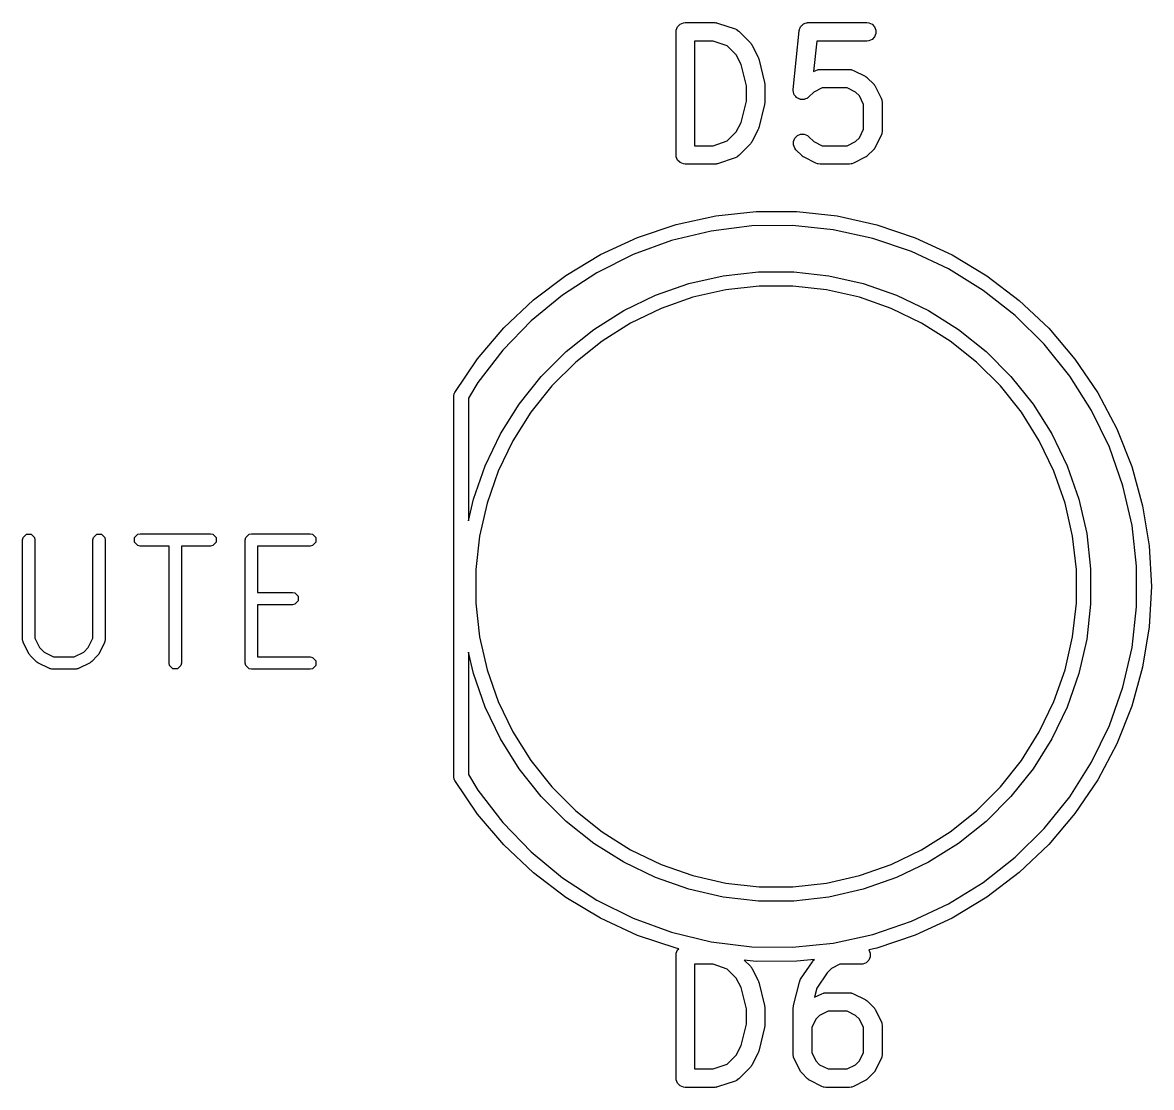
# Model space of a CAD drawing. Header units: millimetres. Extents: x 4 to 152, y 19 to 149.
# Drawn here: x 109.65 to 118.82, y 140.68 to 149.33 of the extents above; entities that cross this region are included whole.
import ezdxf

# ---------------------------------------------------------------- set-up
doc = ezdxf.new("R2010")
doc.units = ezdxf.units.MM
doc.layers.add('F.Silkscreen', color=41, linetype='CONTINUOUS', true_color=0xf2eda1)

msp = doc.modelspace()

# ---------------------------------------------------------------- linework, layer by layer
at = {"layer": 'F.Silkscreen', "linetype": 'CONTINUOUS'}
for p, q in [((114.956905, 149.255181), (114.958346, 149.269813)), ((114.956905, 148.255181), (114.956905, 149.255181)), ((114.958346, 149.269813), (114.969545, 149.296849)), ((114.969545, 149.296849), (114.990237, 149.317541)), ((114.990237, 149.317541), (115.017273, 149.32874)), ((115.017273, 149.32874), (115.031905, 149.330181)), ((115.031905, 149.330181), (115.27, 149.330181)), ((115.27, 149.330181), (115.277405, 149.329452)), ((115.277405, 149.329452), (115.27938, 149.329592)), ((115.27938, 149.329592), (115.281977, 149.329002)), ((115.281977, 149.329002), (115.284632, 149.32874)), ((115.284632, 149.32874), (115.286463, 149.327982)), ((115.286463, 149.327982), (115.293717, 149.326332)), ((115.293717, 149.326332), (115.436574, 149.278713)), ((115.436574, 149.278713), (115.449999, 149.272719)), ((115.449999, 149.272719), (115.452034, 149.270954)), ((115.452034, 149.270954), (115.454525, 149.269922)), ((115.454525, 149.269922), (115.46589, 149.260595)), ((115.46589, 149.260595), (115.561128, 149.165357)), ((115.909658, 148.786454), (115.957277, 149.262644)), ((115.957277, 149.262644), (115.958346, 149.267977)), ((115.958346, 149.269813), (115.959059, 149.271536)), ((115.958346, 149.267977), (115.958346, 149.269813)), ((115.959059, 149.271536), (115.960167, 149.27706)), ((115.960167, 149.27706), (115.965349, 149.28672)), ((115.965349, 149.28672), (115.969545, 149.296849)), ((115.969545, 149.296849), (115.972216, 149.299521)), ((115.972216, 149.299521), (115.974001, 149.302847)), ((115.974001, 149.302847), (115.982483, 149.309788)), ((115.982483, 149.309788), (115.990237, 149.317541)), ((115.990237, 149.317541), (115.993725, 149.318987)), ((115.993725, 149.318987), (115.996649, 149.321378)), ((115.996649, 149.321378), (116.007146, 149.324546)), ((116.007146, 149.324546), (116.017273, 149.32874)), ((116.017273, 149.32874), (116.022878, 149.329293)), ((116.022878, 149.329293), (116.024665, 149.329831)), ((116.024665, 149.329831), (116.026493, 149.329649)), ((116.026493, 149.329649), (116.031905, 149.330181)), ((116.031905, 149.330181), (116.508095, 149.330181)), ((116.508095, 149.330181), (116.522727, 149.32874)), ((116.522727, 149.32874), (116.549763, 149.317541)), ((116.549763, 149.317541), (116.570455, 149.296849)), ((116.570455, 149.296849), (116.581654, 149.269813)), ((116.581654, 149.269813), (116.581654, 149.240549)), ((115.25783, 149.180181), (115.106905, 149.180181)), ((115.106905, 149.180181), (115.106905, 148.330181)), ((115.372343, 149.14201), (115.25783, 149.180181)), ((115.561128, 149.165357), (115.565848, 149.159607)), ((115.565848, 149.159607), (115.567345, 149.158308)), ((115.567345, 149.158308), (115.568764, 149.156054)), ((116.099779, 149.180181), (116.07496, 148.931991)), ((116.508095, 149.180181), (116.099779, 149.180181)), ((116.522727, 149.181622), (116.508095, 149.180181)), ((116.549763, 149.192821), (116.522727, 149.181622)), ((116.570455, 149.213513), (116.549763, 149.192821)), ((116.581654, 149.240549), (116.570455, 149.213513)), ((115.446456, 149.067897), (115.372343, 149.14201)), ((115.484949, 148.99091), (115.446456, 149.067897)), ((115.568764, 149.156054), (115.570456, 149.153992)), ((115.570456, 149.153992), (115.571214, 149.15216)), ((115.571214, 149.15216), (115.575177, 149.145865)), ((115.575177, 149.145865), (115.622796, 149.050627)), ((115.528333, 148.817376), (115.484949, 148.99091)), ((115.622796, 149.050627), (115.623205, 149.049558)), ((115.623205, 149.049558), (115.623528, 149.049122)), ((115.623528, 149.049122), (115.62572, 149.042986)), ((115.62572, 149.042986), (115.628051, 149.036896)), ((115.628051, 149.036896), (115.628089, 149.036356)), ((115.628089, 149.036356), (115.628475, 149.035276)), ((115.628475, 149.035276), (115.676094, 148.8448)), ((116.07496, 148.931991), (116.093602, 148.941311)), ((116.093602, 148.941311), (116.107333, 148.946566)), ((116.107333, 148.946566), (116.110022, 148.946758)), ((116.110022, 148.946758), (116.112511, 148.947788)), ((116.112511, 148.947788), (116.127143, 148.949229)), ((116.127143, 148.949229), (116.365238, 148.949229)), ((116.365238, 148.949229), (116.37987, 148.947788)), ((116.37987, 148.947788), (116.382359, 148.946757)), ((116.382359, 148.946757), (116.385047, 148.946566)), ((116.385047, 148.946566), (116.398779, 148.941311)), ((116.398779, 148.941311), (116.494017, 148.893692)), ((116.494017, 148.893692), (116.500316, 148.889728)), ((116.500316, 148.889728), (116.502144, 148.88897)), ((116.502144, 148.88897), (116.5042, 148.887282)), ((116.5042, 148.887282), (116.50646, 148.88586)), ((116.50646, 148.88586), (116.507759, 148.884362)), ((116.507759, 148.884362), (116.513509, 148.879643)), ((115.528333, 148.692987), (115.528333, 148.817376)), ((115.676094, 148.8448), (115.676469, 148.842264)), ((115.676469, 148.842264), (115.676892, 148.841242)), ((115.676892, 148.841242), (115.677434, 148.83573)), ((115.677434, 148.83573), (115.678244, 148.830256)), ((115.678244, 148.830256), (115.678081, 148.829164)), ((115.678081, 148.829164), (115.678333, 148.82661)), ((115.678333, 148.82661), (115.678333, 148.683753)), ((116.144848, 148.799229), (116.076332, 148.764971)), ((116.347533, 148.799229), (116.144848, 148.799229)), ((116.416049, 148.764971), (116.347533, 148.799229)), ((116.513509, 148.879643), (116.561128, 148.832024)), ((116.561128, 148.832024), (116.565846, 148.826275)), ((116.565846, 148.826275), (116.567345, 148.824975)), ((116.567345, 148.824975), (116.568766, 148.822716)), ((116.568766, 148.822716), (116.570455, 148.820659)), ((116.570455, 148.820659), (116.571212, 148.818832)), ((116.571212, 148.818832), (116.575177, 148.812532)), ((116.575177, 148.812532), (116.622796, 148.717294)), ((115.909636, 148.771751), (115.909658, 148.786454)), ((115.910727, 148.768136), (115.909636, 148.771751)), ((115.910727, 148.76436), (115.910727, 148.768136)), ((115.914921, 148.754235), (115.910727, 148.76436)), ((115.918089, 148.743735), (115.914921, 148.754235)), ((115.92048, 148.740812), (115.918089, 148.743735)), ((115.921926, 148.737323), (115.92048, 148.740812)), ((115.929679, 148.72957), (115.921926, 148.737323)), ((115.93662, 148.721087), (115.929679, 148.72957)), ((115.939946, 148.719303), (115.93662, 148.721087)), ((115.942618, 148.716631), (115.939946, 148.719303)), ((115.952745, 148.712436), (115.942618, 148.716631)), ((115.962407, 148.707253), (115.952745, 148.712436)), ((115.966166, 148.706878), (115.962407, 148.707253)), ((115.969655, 148.705432), (115.966166, 148.706878)), ((115.980616, 148.705432), (115.969655, 148.705432)), ((115.991526, 148.704341), (115.980616, 148.705432)), ((115.995142, 148.705432), (115.991526, 148.704341)), ((115.998917, 148.705432), (115.995142, 148.705432)), ((116.009042, 148.709627), (115.998917, 148.705432)), ((116.019542, 148.712794), (116.009042, 148.709627)), ((116.022465, 148.715186), (116.019542, 148.712794)), ((116.025954, 148.716631), (116.022465, 148.715186)), ((116.037319, 148.725958), (116.025954, 148.716631)), ((116.076332, 148.764971), (116.037319, 148.725958)), ((116.446456, 148.734564), (116.416049, 148.764971)), ((116.480714, 148.666048), (116.446456, 148.734564)), ((116.622796, 148.717294), (116.628051, 148.703563)), ((116.628051, 148.703563), (116.628242, 148.700874)), ((116.628242, 148.700874), (116.629273, 148.698385)), ((115.484949, 148.519453), (115.528333, 148.692987)), ((115.676094, 148.665563), (115.628475, 148.475087)), ((115.676469, 148.6681), (115.676094, 148.665563)), ((115.676892, 148.669121), (115.676469, 148.6681)), ((115.677434, 148.674634), (115.676892, 148.669121)), ((115.678244, 148.680107), (115.677434, 148.674634)), ((115.678333, 148.683753), (115.678081, 148.6812)), ((115.678081, 148.6812), (115.678244, 148.680107)), ((116.480714, 148.463363), (116.480714, 148.666048)), ((116.629273, 148.698385), (116.630714, 148.683753)), ((116.630714, 148.683753), (116.630714, 148.445658)), ((115.446455, 148.442466), (115.484949, 148.519453)), ((115.372343, 148.368353), (115.446455, 148.442466)), ((115.622796, 148.459736), (115.575177, 148.364498)), ((115.623205, 148.460806), (115.622796, 148.459736)), ((115.623528, 148.461241), (115.623205, 148.460806)), ((115.62572, 148.467378), (115.623528, 148.461241)), ((115.628051, 148.473467), (115.62572, 148.467378)), ((115.628089, 148.474008), (115.628051, 148.473467)), ((115.628475, 148.475087), (115.628089, 148.474008)), ((115.942619, 148.412781), (115.969655, 148.423979)), ((115.969655, 148.423979), (115.998918, 148.423979)), ((115.998918, 148.423979), (116.025954, 148.41278)), ((116.446455, 148.394847), (116.480714, 148.463363)), ((116.628051, 148.425848), (116.622796, 148.412117)), ((116.628242, 148.428538), (116.628051, 148.425848)), ((116.629273, 148.431026), (116.628242, 148.428538)), ((116.630714, 148.445658), (116.629273, 148.431026)), ((115.25783, 148.330181), (115.372343, 148.368353)), ((115.561129, 148.345007), (115.46589, 148.249767)), ((115.565846, 148.350756), (115.561129, 148.345007)), ((115.567345, 148.352055), (115.565846, 148.350756)), ((115.568766, 148.354314), (115.567345, 148.352055)), ((115.570456, 148.356372), (115.568766, 148.354314)), ((115.571213, 148.358202), (115.570456, 148.356372)), ((115.575177, 148.364498), (115.571213, 148.358202)), ((115.910727, 148.365052), (115.921926, 148.392088)), ((115.910727, 148.335789), (115.910727, 148.365052)), ((115.921925, 148.308753), (115.910727, 148.335789)), ((115.921926, 148.392088), (115.942619, 148.412781)), ((116.025954, 148.41278), (116.03732, 148.403452)), ((116.03732, 148.403452), (116.076332, 148.364439)), ((116.076332, 148.364439), (116.144848, 148.330181)), ((116.347533, 148.330181), (116.416048, 148.364439)), ((116.416048, 148.364439), (116.446455, 148.394847)), ((116.622796, 148.412117), (116.575177, 148.316879)), ((114.958346, 148.240549), (114.956905, 148.255181)), ((114.969545, 148.213513), (114.958346, 148.240549)), ((115.106905, 148.330181), (115.25783, 148.330181)), ((115.454525, 148.24044), (115.452034, 148.239409)), ((115.46589, 148.249767), (115.454525, 148.24044)), ((115.931252, 148.297388), (115.921925, 148.308753)), ((115.978871, 148.249768), (115.931252, 148.297388)), ((115.98462, 148.24505), (115.978871, 148.249768)), ((115.985921, 148.24355), (115.98462, 148.24505)), ((115.98818, 148.242128), (115.985921, 148.24355)), ((115.990237, 148.24044), (115.98818, 148.242128)), ((115.992064, 148.239683), (115.990237, 148.24044)), ((116.144848, 148.330181), (116.347533, 148.330181)), ((116.502144, 148.24044), (116.500316, 148.239683)), ((116.5042, 148.242128), (116.502144, 148.24044)), ((116.50646, 148.24355), (116.5042, 148.242128)), ((116.50776, 148.24505), (116.50646, 148.24355)), ((116.51351, 148.249768), (116.50776, 148.24505)), ((116.561128, 148.297387), (116.51351, 148.249768)), ((116.565846, 148.303137), (116.561128, 148.297387)), ((116.567345, 148.304436), (116.565846, 148.303137)), ((116.568766, 148.306695), (116.567345, 148.304436)), ((116.570456, 148.308753), (116.568766, 148.306695)), ((116.571213, 148.310583), (116.570456, 148.308753)), ((116.575177, 148.316879), (116.571213, 148.310583)), ((114.990237, 148.192821), (114.969545, 148.213513)), ((115.017273, 148.181622), (114.990237, 148.192821)), ((115.031905, 148.180181), (115.017273, 148.181622)), ((115.27, 148.180181), (115.031905, 148.180181)), ((115.277405, 148.180911), (115.27, 148.180181)), ((115.27938, 148.18077), (115.277405, 148.180911)), ((115.281977, 148.181361), (115.27938, 148.18077)), ((115.284632, 148.181622), (115.281977, 148.181361)), ((115.286463, 148.182381), (115.284632, 148.181622)), ((115.293717, 148.18403), (115.286463, 148.182381)), ((115.436574, 148.231649), (115.293717, 148.18403)), ((115.449999, 148.237643), (115.436574, 148.231649)), ((115.452034, 148.239409), (115.449999, 148.237643)), ((115.998364, 148.235718), (115.992064, 148.239683)), ((116.093602, 148.188099), (115.998364, 148.235718)), ((116.107333, 148.182844), (116.093602, 148.188099)), ((116.110022, 148.182653), (116.107333, 148.182844)), ((116.112511, 148.181622), (116.110022, 148.182653)), ((116.127143, 148.180181), (116.112511, 148.181622)), ((116.365238, 148.180181), (116.127143, 148.180181)), ((116.37987, 148.181622), (116.365238, 148.180181)), ((116.382359, 148.182654), (116.37987, 148.181622)), ((116.385047, 148.182844), (116.382359, 148.182654)), ((116.398779, 148.188099), (116.385047, 148.182844)), ((116.494017, 148.235718), (116.398779, 148.188099)), ((116.500316, 148.239683), (116.494017, 148.235718)), ((115.279169, 147.760247), (115.607347, 147.79566)), ((115.607347, 147.79566), (115.93743, 147.795401)), ((115.93743, 147.795401), (116.265551, 147.759473)), ((114.643837, 147.584477), (114.956741, 147.689577)), ((114.956741, 147.689577), (115.279169, 147.760247)), ((116.265551, 147.759473), (116.587869, 147.688297)), ((115.243284, 147.636962), (114.921154, 147.55917)), ((115.57213, 147.677939), (115.243284, 147.636962)), ((115.9035, 147.681579), (115.57213, 147.677939)), ((116.233167, 147.647836), (115.9035, 147.681579)), ((116.556928, 147.57714), (116.233167, 147.647836)), ((116.587869, 147.688297), (116.900607, 147.582707)), ((114.344124, 147.446178), (114.643837, 147.584477)), ((114.921154, 147.55917), (114.609849, 147.445557)), ((116.870654, 147.470393), (116.556928, 147.57714)), ((116.900607, 147.582707), (117.200103, 147.443939)), ((114.061111, 147.276301), (114.344124, 147.446178)), ((114.609849, 147.445557), (114.313338, 147.29757)), ((117.170345, 147.328956), (116.870654, 147.470393)), ((117.200103, 147.443939), (117.482849, 147.273618)), ((117.452179, 147.154632), (117.170345, 147.328956)), ((113.798113, 147.076835), (114.061111, 147.276301)), ((114.313338, 147.29757), (114.035402, 147.117097)), ((115.061301, 147.209948), (115.341184, 147.27383)), ((115.341184, 147.27383), (115.62646, 147.305973)), ((115.62646, 147.305973), (115.91354, 147.305973)), ((115.91354, 147.305973), (116.198816, 147.27383)), ((116.198816, 147.27383), (116.478699, 147.209948)), ((117.482849, 147.273618), (117.745534, 147.07374)), ((114.79033, 147.115132), (115.061301, 147.209948)), ((115.360641, 147.159316), (115.093457, 147.098333)), ((115.632973, 147.19), (115.360641, 147.159316)), ((115.907027, 147.19), (115.632973, 147.19)), ((116.179359, 147.159316), (115.907027, 147.19)), ((116.446543, 147.098333), (116.179359, 147.159316)), ((116.478699, 147.209948), (116.74967, 147.115132)), ((117.712561, 146.949644), (117.452179, 147.154632)), ((113.558211, 146.850116), (113.798113, 147.076835)), ((114.035402, 147.117097), (113.779585, 146.906438)), ((114.53168, 146.990572), (114.79033, 147.115132)), ((115.093457, 147.098333), (114.834781, 147.007818)), ((116.705219, 147.007818), (116.446543, 147.098333)), ((116.74967, 147.115132), (117.00832, 146.990572)), ((117.745534, 147.07374), (117.98508, 146.846645)), ((114.288601, 146.837836), (114.53168, 146.990572)), ((114.834781, 147.007818), (114.587866, 146.88891)), ((116.952134, 146.88891), (116.705219, 147.007818)), ((117.00832, 146.990572), (117.251399, 146.837836)), ((113.779585, 146.906438), (113.54915, 146.668281)), ((114.587866, 146.88891), (114.355817, 146.743104)), ((117.184183, 146.743104), (116.952134, 146.88891)), ((117.948173, 146.716607), (117.712561, 146.949644)), ((113.344214, 146.5988), (113.558211, 146.850116)), ((114.064153, 146.658844), (114.288601, 146.837836)), ((117.251399, 146.837836), (117.475847, 146.658844)), ((117.98508, 146.846645), (118.198683, 146.594993)), ((114.355817, 146.743104), (114.141552, 146.572234)), ((117.398448, 146.572234), (117.184183, 146.743104)), ((118.156008, 146.458492), (117.948173, 146.716607)), ((113.158629, 146.32583), (113.344214, 146.5988)), ((113.54915, 146.668281), (113.347035, 146.405663)), ((113.861156, 146.455847), (114.064153, 146.658844)), ((117.475847, 146.658844), (117.678844, 146.455847)), ((118.198683, 146.594993), (118.38384, 146.321733)), ((114.141552, 146.572234), (113.947766, 146.378448)), ((117.592234, 146.378448), (117.398448, 146.572234)), ((113.347035, 146.405663), (113.27, 146.278117)), ((113.682164, 146.231399), (113.861156, 146.455847)), ((117.678844, 146.455847), (117.857836, 146.231399)), ((118.333417, 146.17859), (118.156008, 146.458492)), ((113.15, 146.295), (113.154567, 146.317961)), ((113.154567, 146.317961), (113.157473, 146.320868)), ((113.157473, 146.320868), (113.158629, 146.32583)), ((113.947766, 146.378448), (113.776896, 146.164183)), ((117.763104, 146.164183), (117.592234, 146.378448)), ((118.38384, 146.321733), (118.538382, 146.030063)), ((113.15, 143.205), (113.15, 146.295)), ((113.27, 146.278117), (113.27, 145.283222)), ((113.529428, 145.98832), (113.682164, 146.231399)), ((117.857836, 146.231399), (118.010572, 145.98832)), ((113.776896, 146.164183), (113.63109, 145.932134)), ((117.90891, 145.932134), (117.763104, 146.164183)), ((118.478138, 145.880471), (118.333417, 146.17859)), ((113.404868, 145.72967), (113.529428, 145.98832)), ((118.010572, 145.98832), (118.135132, 145.72967)), ((118.538382, 146.030063), (118.6605, 145.723401)), ((113.63109, 145.932134), (113.512182, 145.685219)), ((118.027818, 145.685219), (117.90891, 145.932134)), ((118.588325, 145.567936), (118.478138, 145.880471)), ((113.310052, 145.458699), (113.404868, 145.72967)), ((113.512182, 145.685219), (113.421667, 145.426543)), ((118.118333, 145.426543), (118.027818, 145.685219)), ((118.135132, 145.72967), (118.229948, 145.458699)), ((118.6605, 145.723401), (118.748764, 145.405338)), ((118.662573, 145.244971), (118.588325, 145.567936)), ((113.27, 145.283222), (113.310052, 145.458699)), ((113.421667, 145.426543), (113.360684, 145.159359)), ((118.179316, 145.159359), (118.118333, 145.426543)), ((118.229948, 145.458699), (118.29383, 145.178816)), ((118.748764, 145.405338), (118.802139, 145.079599)), ((118.699936, 144.915695), (118.662573, 145.244971)), ((109.646741, 145.127581), (109.650547, 145.146715)), ((109.646741, 144.318058), (109.646741, 145.127581)), ((109.650547, 145.146715), (109.677607, 145.173775)), ((109.677607, 145.173775), (109.715875, 145.173775)), ((109.715875, 145.173775), (109.742935, 145.146715)), ((109.742935, 145.146715), (109.746741, 145.127581)), ((109.746741, 145.127581), (109.746741, 144.329861)), ((110.218169, 145.127581), (110.221975, 145.146715)), ((110.218169, 144.329862), (110.218169, 145.127581)), ((110.221975, 145.146715), (110.249035, 145.173775)), ((110.249035, 145.173775), (110.287303, 145.173775)), ((110.287303, 145.173775), (110.314363, 145.146715)), ((110.314363, 145.146715), (110.318169, 145.127581)), ((110.318169, 145.127581), (110.318169, 144.318058)), ((110.555309, 145.146715), (110.582369, 145.173775)), ((110.555309, 145.108447), (110.555309, 145.146715)), ((110.582369, 145.173775), (110.601503, 145.177581)), ((110.601503, 145.177581), (111.172931, 145.177581)), ((111.172931, 145.177581), (111.192065, 145.173775)), ((111.192065, 145.173775), (111.219125, 145.146715)), ((111.219125, 145.146715), (111.219125, 145.108447)), ((111.456265, 145.127581), (111.460071, 145.146715)), ((111.456265, 144.127581), (111.456265, 145.127581)), ((111.460071, 145.146715), (111.487131, 145.173775)), ((111.487131, 145.173775), (111.506265, 145.177581)), ((111.506265, 145.177581), (111.982455, 145.177581)), ((111.982455, 145.177581), (112.001589, 145.173775)), ((112.001589, 145.173775), (112.028649, 145.146715)), ((112.028649, 145.146715), (112.028649, 145.108447)), ((113.360684, 145.159359), (113.33, 144.887027)), ((118.21, 144.887027), (118.179316, 145.159359)), ((118.29383, 145.178816), (118.325973, 144.89354)), ((110.582369, 145.081387), (110.555309, 145.108447)), ((110.601503, 145.077581), (110.582369, 145.081387)), ((110.837217, 145.077581), (110.601503, 145.077581)), ((110.837217, 144.127581), (110.837217, 145.077581)), ((111.172931, 145.077581), (110.937217, 145.077581)), ((110.937217, 145.077581), (110.937217, 144.127581)), ((111.192065, 145.081387), (111.172931, 145.077581)), ((111.219125, 145.108447), (111.192065, 145.081387)), ((111.982455, 145.077581), (111.556265, 145.077581)), ((111.556265, 145.077581), (111.556265, 144.701391)), ((112.001589, 145.081387), (111.982455, 145.077581)), ((112.028649, 145.108447), (112.001589, 145.081387)), ((118.802139, 145.079599), (118.82, 144.75)), ((113.33, 144.887027), (113.33, 144.612973)), ((118.21, 144.612973), (118.21, 144.887027)), ((118.325973, 144.89354), (118.325973, 144.60646)), ((118.7, 144.75), (118.699936, 144.915695)), ((111.556265, 144.701391), (111.839598, 144.701391)), ((111.839598, 144.701391), (111.858732, 144.697585)), ((111.858732, 144.697585), (111.885792, 144.670525)), ((111.885792, 144.670525), (111.885792, 144.632257)), ((118.699936, 144.584305), (118.7, 144.75)), ((118.82, 144.75), (118.802139, 144.420401)), ((111.839598, 144.601391), (111.556265, 144.601391)), ((111.556265, 144.601391), (111.556265, 144.177581)), ((111.858732, 144.605197), (111.839598, 144.601391)), ((111.885792, 144.632257), (111.858732, 144.605197)), ((113.33, 144.612973), (113.360684, 144.340641)), ((118.179316, 144.340641), (118.21, 144.612973)), ((118.325973, 144.60646), (118.29383, 144.321184)), ((118.662573, 144.255029), (118.699936, 144.584305)), ((118.802139, 144.420401), (118.748764, 144.094662)), ((109.647229, 144.315602), (109.646741, 144.318058)), ((109.646867, 144.314513), (109.647229, 144.315602)), ((109.648983, 144.306786), (109.646867, 144.314513)), ((109.650547, 144.298924), (109.648983, 144.306786)), ((109.651358, 144.298113), (109.650547, 144.298924)), ((109.65202, 144.295697), (109.651358, 144.298113)), ((109.699638, 144.20046), (109.65202, 144.295697)), ((109.746741, 144.329861), (109.785452, 144.252439)), ((110.179457, 144.252439), (110.218169, 144.329862)), ((110.31289, 144.295697), (110.265271, 144.200459)), ((110.313551, 144.298113), (110.31289, 144.295697)), ((110.314363, 144.298924), (110.313551, 144.298113)), ((110.315926, 144.306786), (110.314363, 144.298924)), ((110.318043, 144.314513), (110.315926, 144.306786)), ((110.318169, 144.318058), (110.31768, 144.315602)), ((110.31768, 144.315602), (110.318043, 144.314513)), ((113.360684, 144.340641), (113.421667, 144.073457)), ((118.118333, 144.073457), (118.179316, 144.340641)), ((118.29383, 144.321184), (118.229948, 144.041301)), ((109.785452, 144.252439), (109.821598, 144.216292)), ((109.821598, 144.216292), (109.899021, 144.177581)), ((110.06589, 144.177581), (110.143311, 144.216292)), ((110.143311, 144.216292), (110.179457, 144.252439)), ((113.310052, 144.041301), (113.27, 144.216779)), ((113.27, 144.216779), (113.27, 143.221884)), ((118.588325, 143.932064), (118.662573, 144.255029)), ((109.704549, 144.194132), (109.699638, 144.20046)), ((109.709004, 144.187465), (109.704549, 144.194132)), ((109.756623, 144.139845), (109.709004, 144.187465)), ((109.763289, 144.135391), (109.756623, 144.139845)), ((109.769618, 144.130479), (109.763289, 144.135391)), ((109.864856, 144.08286), (109.769618, 144.130479)), ((109.899021, 144.177581), (110.06589, 144.177581)), ((110.195291, 144.130478), (110.100054, 144.08286)), ((110.201618, 144.135389), (110.195291, 144.130478)), ((110.208287, 144.139845), (110.201618, 144.135389)), ((110.255906, 144.187465), (110.208287, 144.139845)), ((110.260359, 144.194131), (110.255906, 144.187465)), ((110.265271, 144.200459), (110.260359, 144.194131)), ((110.841023, 144.108447), (110.837217, 144.127581)), ((110.937217, 144.127581), (110.933411, 144.108447)), ((111.460071, 144.108447), (111.456265, 144.127581)), ((111.556265, 144.177581), (111.982455, 144.177581)), ((111.982455, 144.177581), (112.001589, 144.173775)), ((112.001589, 144.173775), (112.028649, 144.146715)), ((112.028649, 144.146715), (112.028649, 144.108447)), ((109.867271, 144.082199), (109.864856, 144.08286)), ((109.868083, 144.081387), (109.867271, 144.082199)), ((109.875944, 144.079824), (109.868083, 144.081387)), ((109.883672, 144.077707), (109.875944, 144.079824)), ((109.88476, 144.07807), (109.883672, 144.077707)), ((109.887217, 144.077581), (109.88476, 144.07807)), ((110.077693, 144.077581), (109.887217, 144.077581)), ((110.080149, 144.07807), (110.077693, 144.077581)), ((110.081238, 144.077707), (110.080149, 144.07807)), ((110.088965, 144.079824), (110.081238, 144.077707)), ((110.096827, 144.081387), (110.088965, 144.079824)), ((110.097638, 144.082199), (110.096827, 144.081387)), ((110.100054, 144.08286), (110.097638, 144.082199)), ((110.868083, 144.081387), (110.841023, 144.108447)), ((110.906351, 144.081387), (110.868083, 144.081387)), ((110.933411, 144.108447), (110.906351, 144.081387)), ((111.487131, 144.081387), (111.460071, 144.108447)), ((111.506265, 144.077581), (111.487131, 144.081387)), ((111.982455, 144.077581), (111.506265, 144.077581)), ((112.001589, 144.081387), (111.982455, 144.077581)), ((112.028649, 144.108447), (112.001589, 144.081387)), ((113.404868, 143.77033), (113.310052, 144.041301)), ((113.421667, 144.073457), (113.512182, 143.814781)), ((118.027818, 143.814781), (118.118333, 144.073457)), ((118.229948, 144.041301), (118.135132, 143.77033)), ((118.748764, 144.094662), (118.6605, 143.776599)), ((118.478138, 143.619529), (118.588325, 143.932064)), ((113.529428, 143.51168), (113.404868, 143.77033)), ((113.512182, 143.814781), (113.63109, 143.567866)), ((117.90891, 143.567866), (118.027818, 143.814781)), ((118.135132, 143.77033), (118.010572, 143.51168)), ((118.6605, 143.776599), (118.538382, 143.469937)), ((113.63109, 143.567866), (113.776896, 143.335817)), ((117.763104, 143.335817), (117.90891, 143.567866)), ((118.333417, 143.32141), (118.478138, 143.619529)), ((113.682164, 143.268601), (113.529428, 143.51168)), ((118.010572, 143.51168), (117.857836, 143.268601)), ((118.538382, 143.469937), (118.38384, 143.178267)), ((113.776896, 143.335817), (113.947766, 143.121552)), ((117.592234, 143.121552), (117.763104, 143.335817)), ((118.156008, 143.041508), (118.333417, 143.32141)), ((113.154567, 143.182039), (113.15, 143.205)), ((113.27, 143.221884), (113.347035, 143.094337)), ((113.861156, 143.044153), (113.682164, 143.268601)), ((117.857836, 143.268601), (117.678844, 143.044153)), ((113.157473, 143.179133), (113.154567, 143.182039)), ((113.158629, 143.17417), (113.157473, 143.179133)), ((113.344214, 142.9012), (113.158629, 143.17417)), ((113.947766, 143.121552), (114.141552, 142.927766)), ((117.398448, 142.927766), (117.592234, 143.121552)), ((118.38384, 143.178267), (118.198683, 142.905007)), ((113.347035, 143.094337), (113.54915, 142.831719)), ((114.064153, 142.841156), (113.861156, 143.044153)), ((117.678844, 143.044153), (117.475847, 142.841156)), ((117.948173, 142.783393), (118.156008, 143.041508)), ((114.141552, 142.927766), (114.355817, 142.756896)), ((117.184183, 142.756896), (117.398448, 142.927766)), ((113.558211, 142.649884), (113.344214, 142.9012)), ((113.54915, 142.831719), (113.779585, 142.593562)), ((114.288601, 142.662164), (114.064153, 142.841156)), ((117.475847, 142.841156), (117.251399, 142.662164)), ((118.198683, 142.905007), (117.98508, 142.653355)), ((114.355817, 142.756896), (114.587866, 142.61109)), ((116.952134, 142.61109), (117.184183, 142.756896)), ((117.712561, 142.550356), (117.948173, 142.783393)), ((113.798113, 142.423165), (113.558211, 142.649884)), ((114.53168, 142.509428), (114.288601, 142.662164)), ((117.251399, 142.662164), (117.00832, 142.509428)), ((117.98508, 142.653355), (117.745534, 142.42626)), ((113.779585, 142.593562), (114.035402, 142.382903)), ((114.587866, 142.61109), (114.834781, 142.492182)), ((116.705219, 142.492182), (116.952134, 142.61109)), ((114.79033, 142.384868), (114.53168, 142.509428)), ((114.834781, 142.492182), (115.093457, 142.401667)), ((116.446543, 142.401667), (116.705219, 142.492182)), ((117.00832, 142.509428), (116.74967, 142.384868)), ((117.452179, 142.345368), (117.712561, 142.550356)), ((114.061111, 142.223699), (113.798113, 142.423165)), ((114.035402, 142.382903), (114.313338, 142.20243)), ((115.061301, 142.290052), (114.79033, 142.384868)), ((115.093457, 142.401667), (115.360641, 142.340684)), ((116.179359, 142.340684), (116.446543, 142.401667)), ((116.74967, 142.384868), (116.478699, 142.290052)), ((117.745534, 142.42626), (117.482849, 142.226382)), ((115.341184, 142.22617), (115.061301, 142.290052)), ((115.360641, 142.340684), (115.632973, 142.31)), ((115.632973, 142.31), (115.907027, 142.31)), ((115.907027, 142.31), (116.179359, 142.340684)), ((116.478699, 142.290052), (116.198816, 142.22617)), ((117.170345, 142.171044), (117.452179, 142.345368)), ((114.344124, 142.053822), (114.061111, 142.223699)), ((114.313338, 142.20243), (114.609849, 142.054443)), ((115.62646, 142.194027), (115.341184, 142.22617)), ((115.91354, 142.194027), (115.62646, 142.194027)), ((116.198816, 142.22617), (115.91354, 142.194027)), ((117.482849, 142.226382), (117.200103, 142.056061)), ((116.870654, 142.029607), (117.170345, 142.171044)), ((114.643837, 141.915523), (114.344124, 142.053822)), ((114.609849, 142.054443), (114.921154, 141.94083)), ((116.556928, 141.92286), (116.870654, 142.029607)), ((117.200103, 142.056061), (116.900607, 141.917293)), ((114.956741, 141.810423), (114.643837, 141.915523)), ((114.921154, 141.94083), (115.243284, 141.863038)), ((116.233167, 141.852164), (116.556928, 141.92286)), ((116.900607, 141.917293), (116.587869, 141.811703)), ((115.243284, 141.863038), (115.57213, 141.822061)), ((115.57213, 141.822061), (115.9035, 141.818421)), ((115.9035, 141.818421), (116.233167, 141.852164)), ((114.978376, 141.805681), (114.956741, 141.810423)), ((114.956905, 141.755181), (114.958346, 141.769813)), ((114.956905, 140.755181), (114.956905, 141.755181)), ((114.958346, 141.769813), (114.969545, 141.796849)), ((114.969545, 141.796849), (114.978376, 141.805681)), ((116.587869, 141.811703), (116.522432, 141.797253)), ((116.522432, 141.797253), (116.522836, 141.796849)), ((116.522836, 141.796849), (116.534035, 141.769813)), ((116.534035, 141.740549), (116.522836, 141.713513)), ((116.534035, 141.769813), (116.534035, 141.740549)), ((115.25783, 141.680181), (115.106905, 141.680181)), ((115.106905, 141.680181), (115.106905, 140.830181)), ((115.372343, 141.64201), (115.25783, 141.680181)), ((115.446456, 141.567897), (115.372343, 141.64201)), ((115.607347, 141.70434), (115.511838, 141.714647)), ((115.511838, 141.714647), (115.561128, 141.665357)), ((115.561128, 141.665357), (115.565848, 141.659607)), ((115.565848, 141.659607), (115.567345, 141.658308)), ((115.567345, 141.658308), (115.568764, 141.656054)), ((115.568764, 141.656054), (115.570456, 141.653992)), ((115.570456, 141.653992), (115.571214, 141.65216)), ((115.571214, 141.65216), (115.575177, 141.645865)), ((115.575177, 141.645865), (115.622796, 141.550627)), ((115.93743, 141.704599), (115.607347, 141.70434)), ((116.081509, 141.720376), (115.93743, 141.704599)), ((115.969501, 141.558689), (116.064739, 141.701546)), ((116.064739, 141.701546), (116.064773, 141.701589)), ((116.064773, 141.701589), (116.064783, 141.701611)), ((116.064783, 141.701611), (116.069271, 141.70708)), ((116.069271, 141.70708), (116.074055, 141.712921)), ((116.074055, 141.712921), (116.074076, 141.712936)), ((116.074076, 141.712936), (116.07411, 141.712976)), ((116.07411, 141.712976), (116.081509, 141.720376)), ((116.219189, 141.645923), (116.185427, 141.612162)), ((116.287705, 141.680181), (116.219189, 141.645923)), ((116.460476, 141.680181), (116.287705, 141.680181)), ((116.475108, 141.681622), (116.460476, 141.680181)), ((116.502144, 141.692821), (116.475108, 141.681622)), ((116.522836, 141.713513), (116.502144, 141.692821)), ((115.484949, 141.49091), (115.446456, 141.567897)), ((115.622796, 141.550627), (115.623205, 141.549558)), ((115.623205, 141.549558), (115.623528, 141.549122)), ((115.623528, 141.549122), (115.62572, 141.542986)), ((115.959144, 141.535276), (115.962224, 141.543899)), ((115.962224, 141.543899), (115.962584, 141.545715)), ((115.962584, 141.545715), (115.963462, 141.547363)), ((115.963462, 141.547363), (115.964091, 141.549122)), ((115.964091, 141.549122), (115.965194, 141.550611)), ((115.965194, 141.550611), (115.969501, 141.558689)), ((116.185427, 141.612162), (116.101515, 141.486293)), ((115.528333, 141.317376), (115.484949, 141.49091)), ((115.62572, 141.542986), (115.628051, 141.536896)), ((115.628051, 141.536896), (115.628089, 141.536356)), ((115.628089, 141.536356), (115.628475, 141.535276)), ((115.628475, 141.535276), (115.676094, 141.3448)), ((115.911525, 141.3448), (115.959144, 141.535276)), ((116.101515, 141.486293), (116.082991, 141.412196)), ((116.082991, 141.412196), (116.141221, 141.441311)), ((116.141221, 141.441311), (116.154952, 141.446566)), ((116.154952, 141.446566), (116.157641, 141.446758)), ((116.157641, 141.446758), (116.16013, 141.447788)), ((116.16013, 141.447788), (116.174762, 141.449229)), ((116.174762, 141.449229), (116.365238, 141.449229)), ((116.365238, 141.449229), (116.37987, 141.447788)), ((116.37987, 141.447788), (116.382359, 141.446757)), ((116.382359, 141.446757), (116.385047, 141.446566)), ((116.385047, 141.446566), (116.398779, 141.441311)), ((116.398779, 141.441311), (116.494017, 141.393692)), ((116.494017, 141.393692), (116.500316, 141.389728)), ((116.500316, 141.389728), (116.502144, 141.38897)), ((116.502144, 141.38897), (116.5042, 141.387282)), ((116.5042, 141.387282), (116.50646, 141.38586)), ((116.50646, 141.38586), (116.507759, 141.384362)), ((116.507759, 141.384362), (116.513509, 141.379643)), ((116.513509, 141.379643), (116.561128, 141.332024)), ((115.528333, 141.192987), (115.528333, 141.317376)), ((115.676094, 141.3448), (115.676469, 141.342264)), ((115.676469, 141.342264), (115.676892, 141.341242)), ((115.676892, 141.341242), (115.677434, 141.33573)), ((115.677434, 141.33573), (115.678244, 141.330256)), ((115.678244, 141.330256), (115.678081, 141.329164)), ((115.678081, 141.329164), (115.678333, 141.32661)), ((115.678333, 141.32661), (115.678333, 141.183753)), ((115.909286, 141.32661), (115.909537, 141.329164)), ((115.909286, 140.945658), (115.909286, 141.32661)), ((115.909375, 141.330256), (115.910184, 141.33573)), ((115.909537, 141.329164), (115.909375, 141.330256)), ((115.910184, 141.33573), (115.910727, 141.341242)), ((115.910727, 141.341242), (115.911149, 141.342264)), ((115.911149, 141.342264), (115.911525, 141.3448)), ((116.192467, 141.299229), (116.123951, 141.264971)), ((116.347533, 141.299229), (116.192467, 141.299229)), ((116.416049, 141.264971), (116.347533, 141.299229)), ((116.561128, 141.332024), (116.565846, 141.326275)), ((116.565846, 141.326275), (116.567345, 141.324975)), ((116.567345, 141.324975), (116.568766, 141.322716)), ((116.568766, 141.322716), (116.570455, 141.320659)), ((116.570455, 141.320659), (116.571212, 141.318832)), ((116.571212, 141.318832), (116.575177, 141.312532)), ((116.575177, 141.312532), (116.622796, 141.217294)), ((115.484949, 141.019453), (115.528333, 141.192987)), ((115.678244, 141.180107), (115.677434, 141.174634)), ((115.678333, 141.183753), (115.678081, 141.1812)), ((115.678081, 141.1812), (115.678244, 141.180107)), ((116.093544, 141.234564), (116.059286, 141.166048)), ((116.123951, 141.264971), (116.093544, 141.234564)), ((116.446456, 141.234564), (116.416049, 141.264971)), ((116.480714, 141.166048), (116.446456, 141.234564)), ((116.622796, 141.217294), (116.628051, 141.203563)), ((116.628051, 141.203563), (116.628242, 141.200874)), ((116.628242, 141.200874), (116.629273, 141.198385)), ((116.629273, 141.198385), (116.630714, 141.183753)), ((116.630714, 141.183753), (116.630714, 140.945658)), ((115.676094, 141.165563), (115.628475, 140.975087)), ((115.676469, 141.1681), (115.676094, 141.165563)), ((115.676892, 141.169121), (115.676469, 141.1681)), ((115.677434, 141.174634), (115.676892, 141.169121)), ((116.059286, 141.166048), (116.059286, 140.963363)), ((116.480714, 140.963363), (116.480714, 141.166048)), ((115.446455, 140.942466), (115.484949, 141.019453)), ((115.372343, 140.868353), (115.446455, 140.942466)), ((115.622796, 140.959736), (115.575177, 140.864498)), ((115.623205, 140.960806), (115.622796, 140.959736)), ((115.623528, 140.961241), (115.623205, 140.960806)), ((115.62572, 140.967378), (115.623528, 140.961241)), ((115.628051, 140.973467), (115.62572, 140.967378)), ((115.628089, 140.974008), (115.628051, 140.973467)), ((115.628475, 140.975087), (115.628089, 140.974008)), ((115.910727, 140.931026), (115.909286, 140.945658)), ((115.911758, 140.928537), (115.910727, 140.931026)), ((115.911949, 140.925849), (115.911758, 140.928537)), ((115.917204, 140.912117), (115.911949, 140.925849)), ((115.964823, 140.816879), (115.917204, 140.912117)), ((116.059286, 140.963363), (116.093544, 140.894847)), ((116.446455, 140.894847), (116.480714, 140.963363)), ((116.622796, 140.912117), (116.575177, 140.816879)), ((116.628051, 140.925848), (116.622796, 140.912117)), ((116.628242, 140.928538), (116.628051, 140.925848)), ((116.629273, 140.931026), (116.628242, 140.928538)), ((116.630714, 140.945658), (116.629273, 140.931026)), ((115.106905, 140.830181), (115.25783, 140.830181)), ((115.25783, 140.830181), (115.372343, 140.868353)), ((115.561129, 140.845007), (115.46589, 140.749767)), ((115.565846, 140.850756), (115.561129, 140.845007)), ((115.567345, 140.852055), (115.565846, 140.850756)), ((115.568766, 140.854314), (115.567345, 140.852055)), ((115.570456, 140.856372), (115.568766, 140.854314)), ((115.571213, 140.858202), (115.570456, 140.856372)), ((115.575177, 140.864498), (115.571213, 140.858202)), ((115.968786, 140.810583), (115.964823, 140.816879)), ((115.969544, 140.808753), (115.968786, 140.810583)), ((116.093544, 140.894847), (116.123951, 140.864439)), ((116.123951, 140.864439), (116.192467, 140.830181)), ((116.192467, 140.830181), (116.347533, 140.830181)), ((116.347533, 140.830181), (116.416048, 140.864439)), ((116.416048, 140.864439), (116.446455, 140.894847)), ((116.571213, 140.810583), (116.570456, 140.808753)), ((116.575177, 140.816879), (116.571213, 140.810583)), ((114.958346, 140.740549), (114.956905, 140.755181)), ((114.969545, 140.713513), (114.958346, 140.740549)), ((115.436574, 140.731649), (115.293717, 140.68403)), ((115.449999, 140.737643), (115.436574, 140.731649)), ((115.452034, 140.739409), (115.449999, 140.737643)), ((115.454525, 140.74044), (115.452034, 140.739409)), ((115.46589, 140.749767), (115.454525, 140.74044)), ((115.971233, 140.806695), (115.969544, 140.808753)), ((115.972655, 140.804436), (115.971233, 140.806695)), ((115.974153, 140.803137), (115.972655, 140.804436)), ((115.978871, 140.797388), (115.974153, 140.803137)), ((116.02649, 140.749768), (115.978871, 140.797388)), ((116.032239, 140.74505), (116.02649, 140.749768)), ((116.03354, 140.74355), (116.032239, 140.74505)), ((116.035799, 140.742128), (116.03354, 140.74355)), ((116.037856, 140.74044), (116.035799, 140.742128)), ((116.039683, 140.739683), (116.037856, 140.74044)), ((116.045983, 140.735718), (116.039683, 140.739683)), ((116.141221, 140.688099), (116.045983, 140.735718)), ((116.494017, 140.735718), (116.398779, 140.688099)), ((116.500316, 140.739683), (116.494017, 140.735718)), ((116.502144, 140.74044), (116.500316, 140.739683)), ((116.5042, 140.742128), (116.502144, 140.74044)), ((116.50646, 140.74355), (116.5042, 140.742128)), ((116.50776, 140.74505), (116.50646, 140.74355)), ((116.51351, 140.749768), (116.50776, 140.74505)), ((116.561128, 140.797387), (116.51351, 140.749768)), ((116.565846, 140.803137), (116.561128, 140.797387)), ((116.567345, 140.804436), (116.565846, 140.803137)), ((116.568766, 140.806695), (116.567345, 140.804436)), ((116.570456, 140.808753), (116.568766, 140.806695)), ((114.990237, 140.692821), (114.969545, 140.713513)), ((115.017273, 140.681622), (114.990237, 140.692821)), ((115.031905, 140.680181), (115.017273, 140.681622)), ((115.27, 140.680181), (115.031905, 140.680181)), ((115.277405, 140.680911), (115.27, 140.680181)), ((115.27938, 140.68077), (115.277405, 140.680911)), ((115.281977, 140.681361), (115.27938, 140.68077)), ((115.284632, 140.681622), (115.281977, 140.681361)), ((115.286463, 140.682381), (115.284632, 140.681622)), ((115.293717, 140.68403), (115.286463, 140.682381)), ((116.154952, 140.682844), (116.141221, 140.688099)), ((116.157641, 140.682653), (116.154952, 140.682844)), ((116.16013, 140.681622), (116.157641, 140.682653)), ((116.174762, 140.680181), (116.16013, 140.681622)), ((116.365238, 140.680181), (116.174762, 140.680181)), ((116.37987, 140.681622), (116.365238, 140.680181)), ((116.382359, 140.682654), (116.37987, 140.681622)), ((116.385047, 140.682844), (116.382359, 140.682654)), ((116.398779, 140.688099), (116.385047, 140.682844))]:
    msp.add_line(p, q, dxfattribs=at)

doc.saveas('drawing.dxf')
